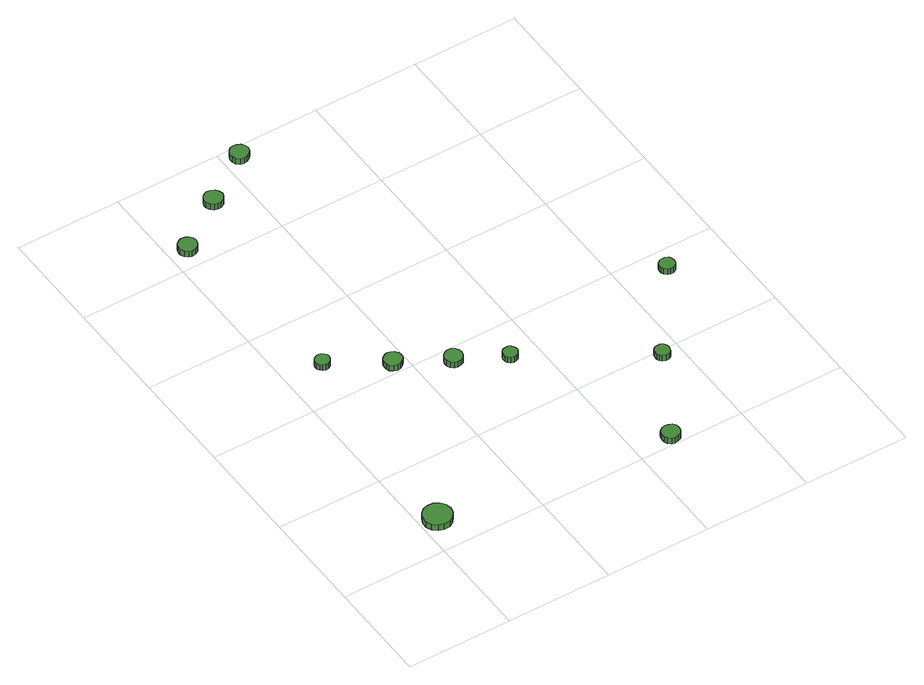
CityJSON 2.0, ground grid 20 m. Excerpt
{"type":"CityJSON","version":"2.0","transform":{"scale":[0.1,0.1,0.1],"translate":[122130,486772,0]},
"CityObjects":{
"tree1":{"type":"SolitaryVegetationObject","attributes":{"function":"something"},"geometry":[{"type":"MultiSurface","lod":"1","boundaries":[[[0,1,2,3,4,5,6,7,8,9,10,11,12,13,14]],[[15,16,17,18,19,20,21,22,23,24,25,26,27,28,29]],[[0,29,28,1]],[[1,28,27,2]],[[2,27,26,3]],[[3,26,25,4]],[[4,25,24,5]],[[5,24,23,6]],[[6,23,22,7]],[[7,22,21,8]],[[8,21,20,9]],[[9,20,19,10]],[[10,19,18,11]],[[11,18,17,12]],[[12,17,16,13]],[[13,16,15,14]],[[14,15,29,0]]]}]},
"tree2":{"type":"SolitaryVegetationObject","attributes":{"function":"something"},"geometry":[{"type":"MultiSurface","lod":"1","boundaries":[[[30,31,32,33,34,35,36,37,38,39,40,41,42,43,44]],[[45,46,47,48,49,50,51,52,53,54,55,56,57,58,59]],[[30,59,58,31]],[[31,58,57,32]],[[32,57,56,33]],[[33,56,55,34]],[[34,55,54,35]],[[35,54,53,36]],[[36,53,52,37]],[[37,52,51,38]],[[38,51,50,39]],[[39,50,49,40]],[[40,49,48,41]],[[41,48,47,42]],[[42,47,46,43]],[[43,46,45,44]],[[44,45,59,30]]]}]},
"tree3":{"type":"SolitaryVegetationObject","attributes":{"function":"something"},"geometry":[{"type":"MultiSurface","lod":"1","boundaries":[[[60,61,62,63,64,65,66,67,68,69,70,71,72,73,74]],[[75,76,77,78,79,80,81,82,83,84,85,86,87,88,89]],[[60,89,88,61]],[[61,88,87,62]],[[62,87,86,63]],[[63,86,85,64]],[[64,85,84,65]],[[65,84,83,66]],[[66,83,82,67]],[[67,82,81,68]],[[68,81,80,69]],[[69,80,79,70]],[[70,79,78,71]],[[71,78,77,72]],[[72,77,76,73]],[[73,76,75,74]],[[74,75,89,60]]]}]},
"tree4":{"type":"SolitaryVegetationObject","attributes":{"function":"something"},"geometry":[{"type":"MultiSurface","lod":"1","boundaries":[[[90,91,92,93,94,95,96,97,98,99,100,101,102,103,104]],[[105,106,107,108,109,110,111,112,113,114,115,116,117,118,119]],[[90,119,118,91]],[[91,118,117,92]],[[92,117,116,93]],[[93,116,115,94]],[[94,115,114,95]],[[95,114,113,96]],[[96,113,112,97]],[[97,112,111,98]],[[98,111,110,99]],[[99,110,109,100]],[[100,109,108,101]],[[101,108,107,102]],[[102,107,106,103]],[[103,106,105,104]],[[104,105,119,90]]]}]},
"tree5":{"type":"SolitaryVegetationObject","attributes":{"function":"something"},"geometry":[{"type":"MultiSurface","lod":"1","boundaries":[[[120,121,122,123,124,125,126,127,128,129,130,131,132,133,134]],[[135,136,137,138,139,140,141,142,143,144,145,146,147,148,149]],[[120,149,148,121]],[[121,148,147,122]],[[122,147,146,123]],[[123,146,145,124]],[[124,145,144,125]],[[125,144,143,126]],[[126,143,142,127]],[[127,142,141,128]],[[128,141,140,129]],[[129,140,139,130]],[[130,139,138,131]],[[131,138,137,132]],[[132,137,136,133]],[[133,136,135,134]],[[134,135,149,120]]]}]},
"tree6":{"type":"SolitaryVegetationObject","attributes":{"function":"something"},"geometry":[{"type":"MultiSurface","lod":"1","boundaries":[[[150,151,152,153,154,155,156,157,158,159,160,161,162,163,164]],[[165,166,167,168,169,170,171,172,173,174,175,176,177,178,179]],[[150,179,178,151]],[[151,178,177,152]],[[152,177,176,153]],[[153,176,175,154]],[[154,175,174,155]],[[155,174,173,156]],[[156,173,172,157]],[[157,172,171,158]],[[158,171,170,159]],[[159,170,169,160]],[[160,169,168,161]],[[161,168,167,162]],[[162,167,166,163]],[[163,166,165,164]],[[164,165,179,150]]]}]},
"tree7":{"type":"SolitaryVegetationObject","attributes":{"function":"something"},"geometry":[{"type":"MultiSurface","lod":"1","boundaries":[[[180,181,182,183,184,185,186,187,188,189,190,191,192,193,194]],[[195,196,197,198,199,200,201,202,203,204,205,206,207,208,209]],[[180,209,208,181]],[[181,208,207,182]],[[182,207,206,183]],[[183,206,205,184]],[[184,205,204,185]],[[185,204,203,186]],[[186,203,202,187]],[[187,202,201,188]],[[188,201,200,189]],[[189,200,199,190]],[[190,199,198,191]],[[191,198,197,192]],[[192,197,196,193]],[[193,196,195,194]],[[194,195,209,180]]]}]},
"tree8":{"type":"SolitaryVegetationObject","attributes":{"function":"something"},"geometry":[{"type":"MultiSurface","lod":"1","boundaries":[[[210,211,212,213,214,215,216,217,218,219,220,221,222,223,224]],[[225,226,227,228,229,230,231,232,233,234,235,236,237,238,239]],[[210,239,238,211]],[[211,238,237,212]],[[212,237,236,213]],[[213,236,235,214]],[[214,235,234,215]],[[215,234,233,216]],[[216,233,232,217]],[[217,232,231,218]],[[218,231,230,219]],[[219,230,229,220]],[[220,229,228,221]],[[221,228,227,222]],[[222,227,226,223]],[[223,226,225,224]],[[224,225,239,210]]]}]},
"tree9":{"type":"SolitaryVegetationObject","attributes":{"function":"something"},"geometry":[{"type":"MultiSurface","lod":"1","boundaries":[[[240,241,242,243,244,245,246,247,248,249,250,251,252,253,254]],[[255,256,257,258,259,260,261,262,263,264,265,266,267,268,269]],[[240,269,268,241]],[[241,268,267,242]],[[242,267,266,243]],[[243,266,265,244]],[[244,265,264,245]],[[245,264,263,246]],[[246,263,262,247]],[[247,262,261,248]],[[248,261,260,249]],[[249,260,259,250]],[[250,259,258,251]],[[251,258,257,252]],[[252,257,256,253]],[[253,256,255,254]],[[254,255,269,240]]]}]},
"tree10":{"type":"SolitaryVegetationObject","attributes":{"function":"something"},"geometry":[{"type":"MultiSurface","lod":"1","boundaries":[[[270,271,272,273,274,275,276,277,278,279,280,281,282,283,284]],[[285,286,287,288,289,290,291,292,293,294,295,296,297,298,299]],[[270,299,298,271]],[[271,298,297,272]],[[272,297,296,273]],[[273,296,295,274]],[[274,295,294,275]],[[275,294,293,276]],[[276,293,292,277]],[[277,292,291,278]],[[278,291,290,279]],[[279,290,289,280]],[[280,289,288,281]],[[281,288,287,282]],[[282,287,286,283]],[[283,286,285,284]],[[284,285,299,270]]]}]},
"tree11":{"type":"SolitaryVegetationObject","attributes":{"function":"something"},"geometry":[{"type":"MultiSurface","lod":"1","boundaries":[[[300,301,302,303,304,305,306,307,308,309,310,311,312,313,314]],[[315,316,317,318,319,320,321,322,323,324,325,326,327,328,329]],[[300,329,328,301]],[[301,328,327,302]],[[302,327,326,303]],[[303,326,325,304]],[[304,325,324,305]],[[305,324,323,306]],[[306,323,322,307]],[[307,322,321,308]],[[308,321,320,309]],[[309,320,319,310]],[[310,319,318,311]],[[311,318,317,312]],[[312,317,316,313]],[[313,316,315,314]],[[314,315,329,300]]]}]}
},
"vertices":[
[59,69,23],[57,80,23],[50,89,23],[41,94,23],[29,95,23],[19,92,23],[11,85,23],[6,74,23],[6,63,23],[11,53,23],[19,46,23],[29,42,23],[41,43,23],[50,49,23],[57,58,23],[57,58,10],[50,49,10],[41,43,10],[29,42,10],[19,46,10],[11,53,10],[6,63,10],[6,74,10],[11,85,10],[19,92,10],[29,95,10],[41,94,10],[50,89,10],[57,80,10],[59,69,10],
[85,480,28],[84,486,28],[80,490,28],[75,493,28],[70,494,28],[64,492,28],[60,488,28],[58,483,28],[58,477,28],[60,472,28],[64,468,28],[70,466,28],[75,467,28],[80,470,28],[84,475,28],[84,475,15],[80,470,15],[75,467,15],[70,466,15],[64,468,15],[60,472,15],[58,477,15],[58,483,15],[60,488,15],[64,492,15],[70,494,15],[75,493,15],[80,490,15],[84,486,15],[85,480,15],
[53,839,24],[51,846,24],[47,852,24],[41,855,24],[33,856,24],[27,854,24],[21,849,24],[18,842,24],[18,835,24],[21,828,24],[27,823,24],[33,821,24],[41,822,24],[47,826,24],[51,832,24],[51,832,11],[47,826,11],[41,822,11],[33,821,11],[27,823,11],[21,828,11],[18,835,11],[18,842,11],[21,849,11],[27,854,11],[33,856,11],[41,855,11],[47,852,11],[51,846,11],[53,839,11],
[189,417,27],[188,424,27],[183,430,27],[177,433,27],[170,434,27],[164,432,27],[158,427,27],[156,421,27],[156,414,27],[158,407,27],[164,403,27],[170,400,27],[177,401,27],[183,405,27],[188,410,27],[188,410,14],[183,405,14],[177,401,14],[170,400,14],[164,403,14],[158,407,14],[156,414,14],[156,421,14],[158,427,14],[164,432,14],[170,434,14],[177,433,14],[183,430,14],[188,424,14],[189,417,14],
[279,369,25],[278,376,25],[274,381,25],[268,385,25],[261,386,25],[254,383,25],[249,379,25],[246,372,25],[246,365,25],[249,359,25],[254,354,25],[261,352,25],[268,353,25],[274,356,25],[278,362,25],[278,362,12],[274,356,12],[268,353,12],[261,352,12],[254,354,12],[249,359,12],[246,365,12],[246,372,12],[249,379,12],[254,383,12],[261,386,12],[268,385,12],[274,381,12],[278,376,12],[279,369,12],
[152,909,23],[150,916,23],[146,922,23],[139,926,23],[132,927,23],[125,925,23],[120,920,23],[117,913,23],[117,906,23],[120,899,23],[125,894,23],[132,892,23],[139,893,23],[146,896,23],[150,902,23],[150,902,10],[146,896,10],[139,893,10],[132,892,10],[125,894,10],[120,899,10],[117,906,10],[117,913,10],[120,920,10],[125,925,10],[132,927,10],[139,926,10],[146,922,10],[150,916,10],[152,909,10],
[361,324,25],[360,329,25],[356,334,25],[352,337,25],[346,337,25],[340,336,25],[336,332,25],[334,327,25],[334,321,25],[336,316,25],[340,312,25],[346,310,25],[352,311,25],[356,313,25],[360,318,25],[360,318,12],[356,313,12],[352,311,12],[346,310,12],[340,312,12],[336,316,12],[334,321,12],[334,327,12],[336,332,12],[340,336,12],[346,337,12],[352,337,12],[356,334,12],[360,329,12],[361,324,12],
[486,17,24],[485,24,24],[481,30,24],[474,33,24],[467,34,24],[461,32,24],[455,27,24],[453,20,24],[453,13,24],[455,7,24],[461,2,24],[467,0,24],[474,1,24],[481,4,24],[485,10,24],[485,10,11],[481,4,11],[474,1,11],[467,0,11],[461,2,11],[455,7,11],[453,13,11],[453,20,11],[455,27,11],[461,32,11],[467,34,11],[474,33,11],[481,30,11],[485,24,11],[486,17,11],
[249,978,22],[247,985,22],[243,991,22],[236,994,22],[229,995,22],[222,993,22],[217,988,22],[214,981,22],[214,974,22],[217,967,22],[222,962,22],[229,960,22],[236,961,22],[243,965,22],[247,970,22],[247,970,9],[243,965,9],[236,961,9],[229,960,9],[222,962,9],[217,967,9],[214,974,9],[214,981,9],[217,988,9],[222,993,9],[229,995,9],[236,994,9],[243,991,9],[247,985,9],[249,978,9],
[578,188,24],[577,193,24],[574,198,24],[569,201,24],[563,201,24],[557,200,24],[553,196,24],[551,191,24],[551,185,24],[553,180,24],[557,176,24],[563,174,24],[569,174,24],[574,177,24],[577,182,24],[577,182,11],[574,177,11],[569,174,11],[563,174,11],[557,176,11],[553,180,11],[551,185,11],[551,191,11],[553,196,11],[557,200,11],[563,201,11],[569,201,11],[574,198,11],[577,193,11],[578,188,11],
[700,357,23],[699,363,23],[696,368,23],[690,371,23],[684,371,23],[679,370,23],[674,366,23],[672,360,23],[672,354,23],[674,349,23],[679,345,23],[684,343,23],[690,343,23],[696,346,23],[699,351,23],[699,351,10],[696,346,10],[690,343,10],[684,343,10],[679,345,10],[674,349,10],[672,354,10],[672,360,10],[674,366,10],[679,370,10],[684,371,10],[690,371,10],[696,368,10],[699,363,10],[700,357,10]
]}
